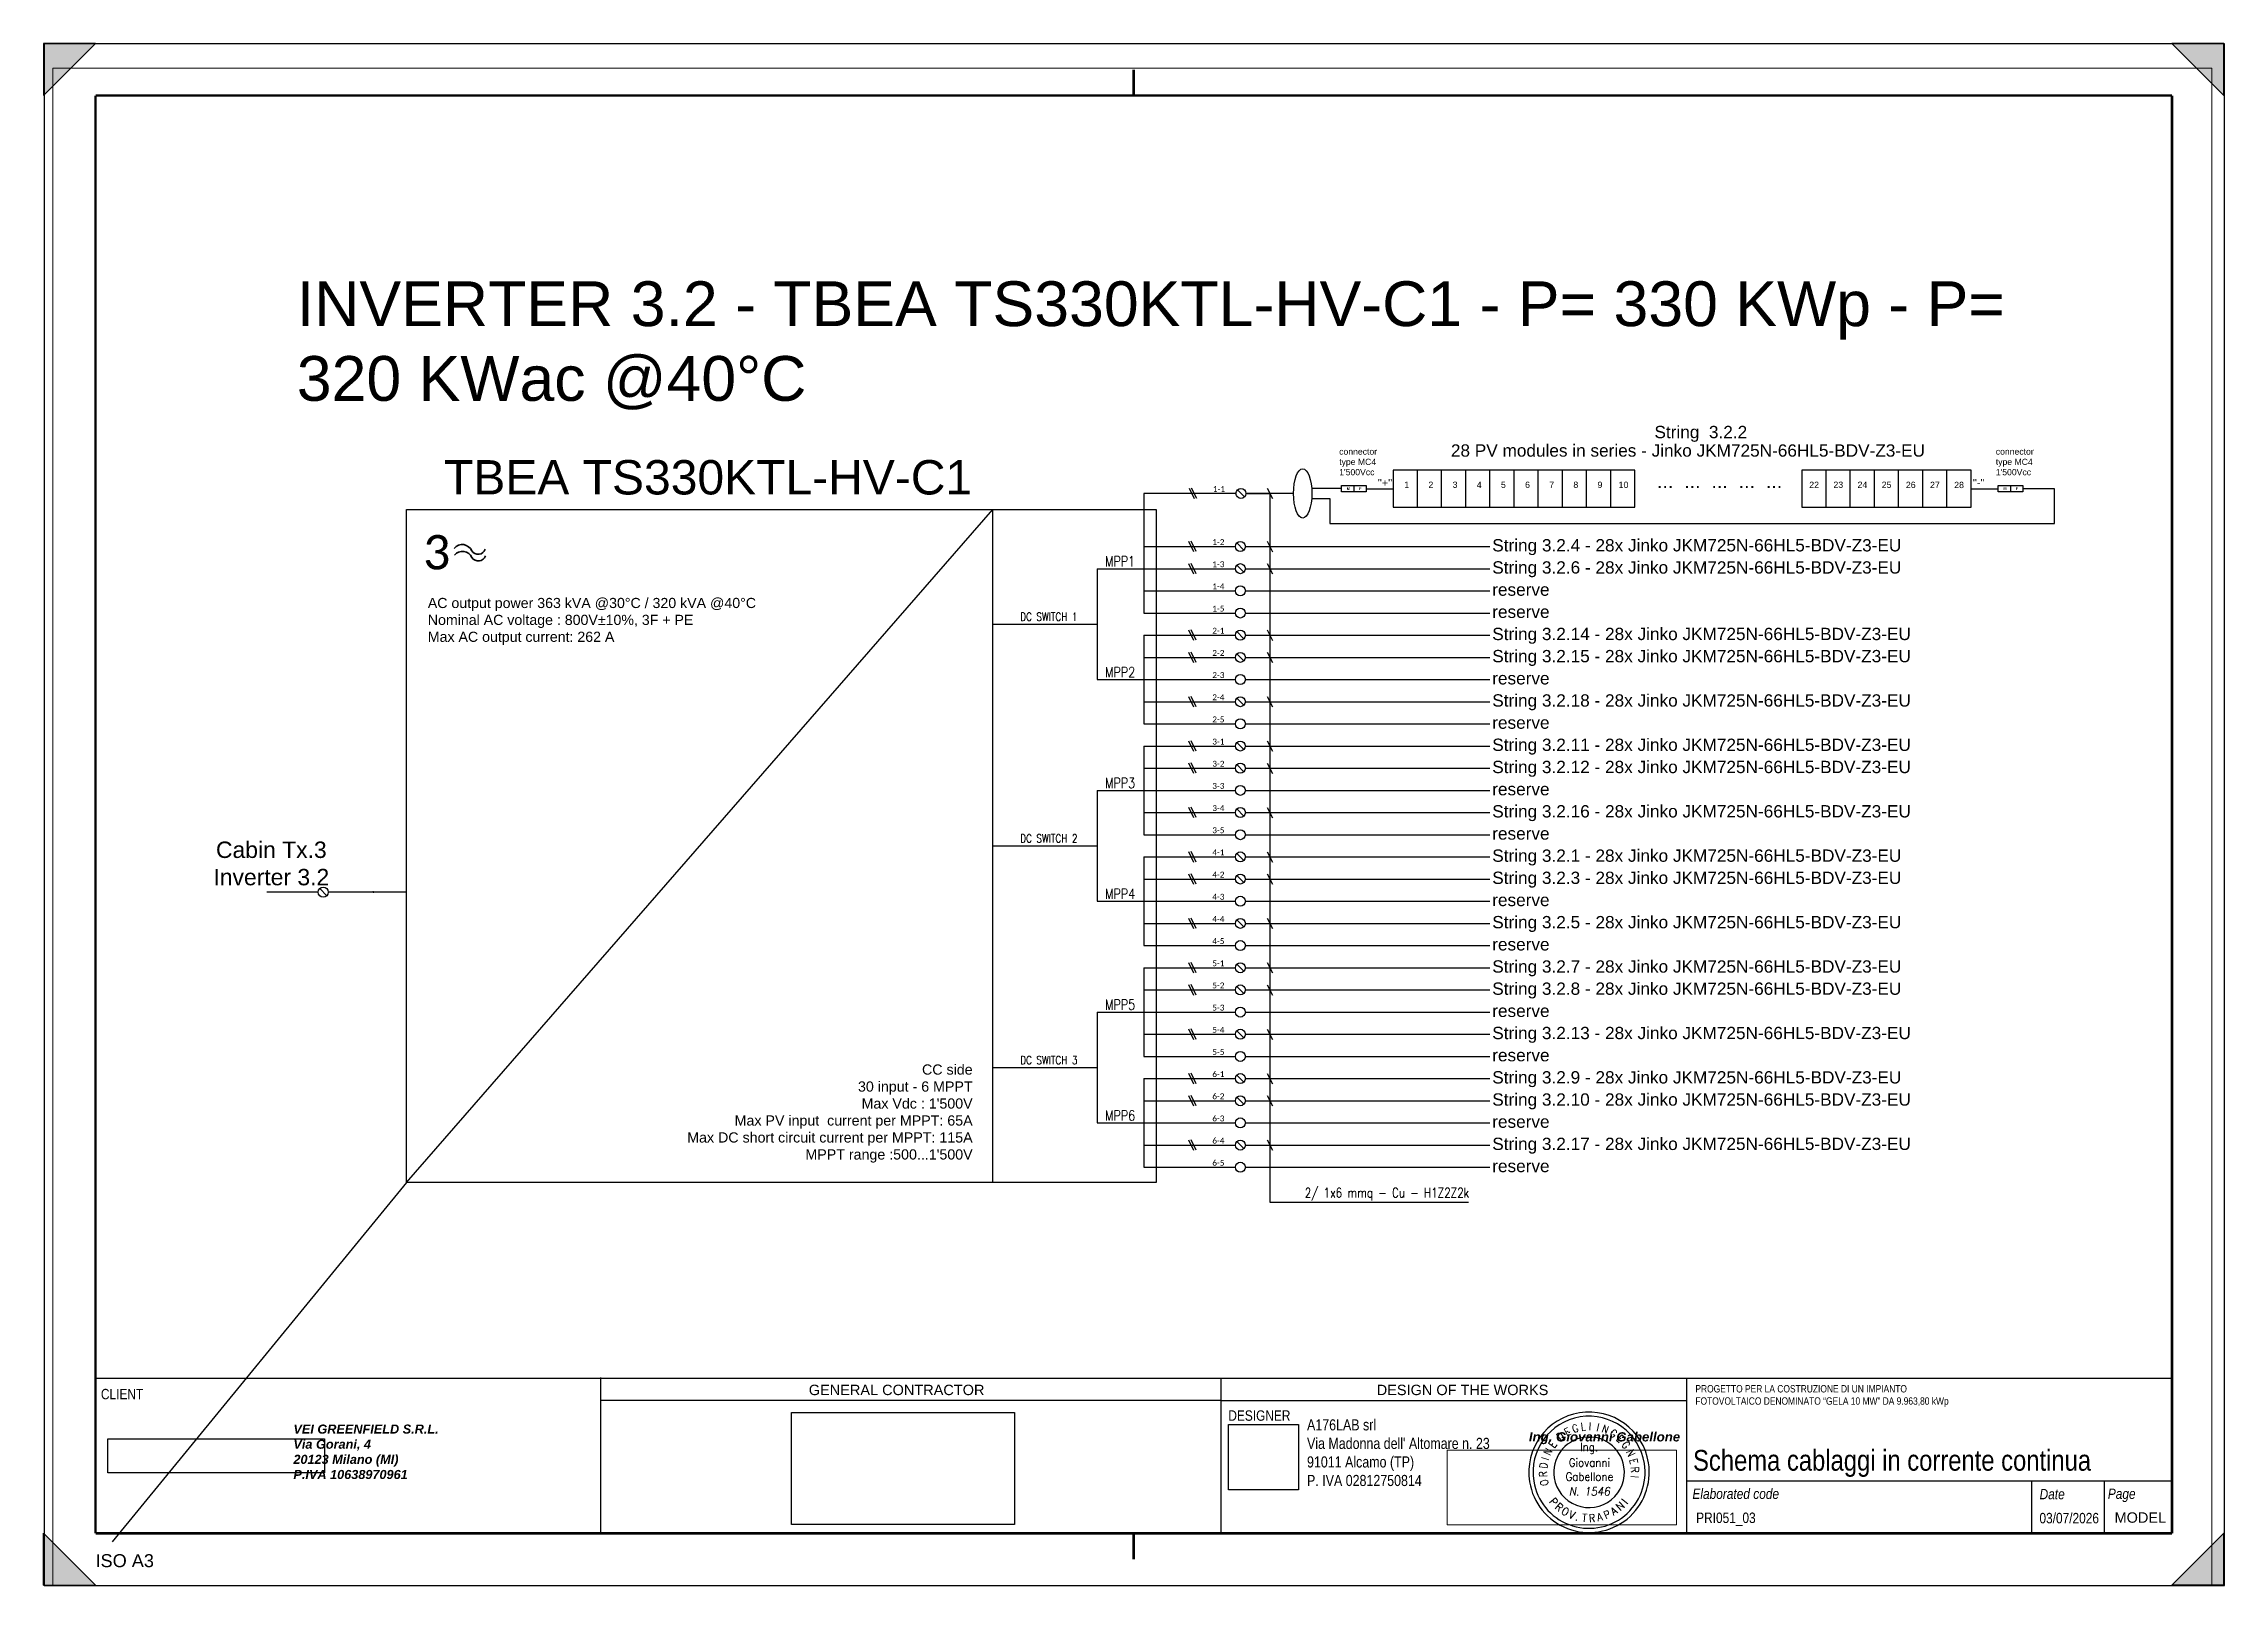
# Paper-space layout '3.2' of a CAD drawing. Header units: millimetres. Extents: x 0 to 420, y 2 to 299.
# The model-space entities are those that its viewports show. They can reach past a viewport. Long polylines and large blocks are cut down to what shows.
import ezdxf
from ezdxf.enums import TextEntityAlignment as Align

# ---------------------------------------------------------------- set-up
doc = ezdxf.new("R2010")
doc.units = ezdxf.units.MM
doc.header["$XCLIPFRAME"] = 2
doc.linetypes.add('CONTINUA', pattern=[0])
for name, color, linetype in [('-Testi', 1, 'Continuous'), ('firme', 7, 'Continuous'), ('ISO Formato', 7, 'Continuous'), ('ISO FORMATO A3 SENZA TESTATA', 7, 'Continuous'), ('ISO LINEA DI TAGLIO', 253, 'Continuous'), ('ISO Testo', 7, 'Continuous'), ('testata', 7, 'CONTINUA'), ('TIMBRO', 153, 'Continuous')]:
    doc.layers.add(name, color=color, linetype=linetype)
doc.layers.add('Livello 1', color=7, linetype='Continuous', lineweight=0)
doc.styles.add('ARIAL', font='arial.ttf')
doc.styles.add('Formato ISO', font='arial.ttf')
doc.styles.add('Legend', font='calibri.ttf')
doc.styles.add('ROMANS', font='romans.shx', dxfattribs={"width": 0.8, "height": 0.2})
doc.styles.add('ROMANT', font='romant.shx', dxfattribs={"height": 0.2})
doc.styles.add('SIMPLEX', font='SIMPLEX', dxfattribs={"width": 0.8})
doc.styles.get("Standard").update_dxf_attribs({"font": 'arial.ttf'})
doc.styles.add('VALE', font='swissc.ttf')
picture_1 = doc.add_image_def('image1.jpg', size_in_pixel=(539, 175))
picture_2 = doc.add_image_def('image2.png', size_in_pixel=(565, 89))
picture_3 = doc.add_image_def('image3.png', size_in_pixel=(500, 251))
picture_4 = doc.add_image_def('image4.jpg', size_in_pixel=(1111, 1036))

# ---------------------------------------------------------------- blocks, each defined once
blk = doc.blocks.new('A$C63187F01')
at = {"layer": 'TIMBRO'}
for radius, start, end in [(1.15999999999999, 9.105136027296592, 189.1051360272949), (1.07999999999999, 9.105136027296592, 189.1051360272949), (0.679999999999991, 9.105136027296592, 189.1051360272949), (1.15999999999999, 189.1051360272949, 9.105136027296592), (1.07999999999999, 189.1051360272949, 9.105136027296592), (0.679999999999991, 189.1051360272949, 9.105136027296592)]:
    blk.add_arc((0, 0), radius, start, end, dxfattribs=at)
at = {"layer": 'TIMBRO', "style": 'ROMANT', "width": 0.85}
for s, rotation, p in [('E', 28.17592029116496, (-0.3824660734296117, 0.7140165983191907)), ('G', 17.52598430968996, (-0.2439220152376436, 0.772400188038816)), ('L', 7.090058753132115, (-0.0999777312645449, 0.803806228671547)), ('I', 358.7961288682809, (0.0170180748996245, 0.8098212056538756)), ('I', 348.6434814339645, (0.1594998227646158, 0.7941409236011197)), ('N', 339.280516534409, (0.2865722665468979, 0.7576122596989592)), ('N', 63.48437489733794, (-0.7247982432181193, 0.361617901420729)), ('E', 52.40714180735711, (-0.6418162093914364, 0.4941375854581338)), ('D', 38.61204339177493, (-0.505475523407938, 0.632925347284683)), ('G', 327.7755559631449, (0.4319221628173297, 0.685232256440969)), ('E', 317.1256199816696, (0.5511185261302673, 0.5936062416754027)), ('G', 306.4756840001942, (0.6513284743503789, 0.4815300805769171)), ('N', 294.9707234289304, (0.7342841281877384, 0.341945637626182)), ('R', 92.43304528897123, (-0.8092697948665675, -0.0343860308355062)), ('D', 81.56919470707903, (-0.8012468547890723, 0.1187580636865988)), ('I', 72.84733979689435, (-0.7739731119752964, 0.238884118223126)), ('E', 283.8934903389495, (0.7863024527493963, 0.1944953798943487)), ('R', 273.2435543574741, (0.8087024140580465, 0.0458301810675153)), ('O', 103.0829812704469, (-0.7889750302312581, -0.1833532156019828)), ('I', 264.307886566424, (0.8060060775601128, -0.0803380540972825))]:
    blk.add_text(s, height=0.15, rotation=rotation, dxfattribs=at).set_placement(p, align=Align.CENTER)
at = {"layer": 'TIMBRO', "style": 'ROMANS', "width": 0.9}
for s, p in [('Ing.', (1.313009079e-07, 0.4085925105044482)), ('Giovanni', (0.0075545987859016, 0.1075051202444968)), ('Gabellone', (0.007554585066373, -0.1638305355915151))]:
    blk.add_text(s, height=0.16, dxfattribs=at).set_placement(p, align=Align.CENTER)
at = {"layer": 'TIMBRO', "style": 'ROMANS', "oblique": 10, "width": 0.9}
blk.add_text('N. 1546', height=0.16, dxfattribs=at).set_placement((0.007554585066373, -0.4484680293613508), align=Align.CENTER)
at = {"layer": 'TIMBRO', "style": 'ROMANT', "text_generation_flag": 6, "width": 0.9}
for s, rotation, p in [('P', 129.9701413897099, (-0.73572414304485, -0.6166927803541284)), ('R', 139.5111729515321, (-0.623327763049133, -0.7301112927575844)), ('O', 148.8609498648018, (-0.4964321285984569, -0.8216782470621808)), ('V', 158.2107267780695, (-0.3563462401526749, -0.8914131237137182)), ('T', 174.3802347924072, (-0.0940091668817331, -0.9553859306804637)), ('R', 183.7300117056766, (0.0624528102228794, -0.9579664119870015)), ('A', 193.4622252675087, (0.2234920665997322, -0.933622673335947)), ('P', 203.0032568293325, (0.3751521134961706, -0.8836633361973014)), ('A', 212.5442883911549, (0.5164333161652053, -0.8092568380647691)), ('N', 222.6586311643547, (0.6505237136199185, -0.705987888010924)), ('I', 230.858393287566, (0.7445646931580825, -0.605989618477409)), ('.', 165.069514478294, (-0.2473410615262708, -0.9275895640222842))]:
    blk.add_text(s, height=0.15, rotation=rotation, dxfattribs=at).set_placement(p, align=Align.CENTER)
blk = doc.blocks.new('TESTATA_ORIZ')
for points in [[(-0.0699676079475467, 29.90025059768198), (400.149622289405, 29.90025059768198)], [(97.1902921321962, 30.02336188326467), (97.1902921321962, -0.0177559400219707)], [(216.7129702017337, 29.90025059768198), (216.7129702017337, 0)], [(306.4132899808174, 29.95782913373592), (306.4132899808174, -0.0373489915230039)], [(216.7129702017337, 25.58466010262339), (97.1902921321962, 25.58466010262339)], [(216.7129702017337, 25.58466010262339), (306.4132899808174, 25.58466010262339)], [(306.4132899808174, 10.09393447839386), (399.9946335071397, 10.09393447839386)], [(372.8528758033935, 10.06120158330736), (372.8528758033935, -0.0017945035822322)], [(386.8552724335677, 10.09393447839386), (386.8552724335677, 0)]]:
    blk.add_lwpolyline(points)
blk.add_lwpolyline([(0, 29.90025059768198), (400, 29.90025059768198), (400, 0), (0, 0)], close=True)
at = {"layer": 'firme', "xscale": 10, "yscale": 10, "zscale": 10}
blk.add_blockref('A$C63187F01', (287.6416002064349, 11.75734535063213), dxfattribs=at)
at = {"char_height": 2, "attachment_point": 1, "style": 'VALE'}
for s, width, insert in [('\\pxql;CLIENT', 62.13257653758773, (0.9716305739987092, 27.82619541131167)), ('\\pxql;DESIGNER', 62.13257653758773, (218.152149374866, 23.68897433024338)), ('\\pxql;{\\fSwis721 Cn BT|b0|i1|c0|p34;Elaborated code}', 57.42921800797819, (307.5581105855974, 8.620199347302531)), ('\\pxql;{\\fSwis721 Cn BT|b0|i1|c0|p34;Date}', 57.42921800797819, (374.4343936400085, 8.559032495573973)), ('\\pxql;{\\fSwis721 Cn BT|b0|i1|c0|p34;Page}', 57.42921800797819, (387.5775412735152, 8.620199347302531))]:
    blk.add_mtext_dynamic_manual_height_columns(s, width=width, gutter_width=25, heights=[8.879778938413974], dxfattribs=dict(at, insert=insert))
at = {"attachment_point": 4, "style": 'VALE'}
for s, insert, char_height, width in [('{\\f@Arial Unicode MS|b0|i0|c0|p34;GENERAL CONTRACTOR}', (137.3333100181189, 27.61036141397017), 2, 62.13257653758773), ('{\\f@Arial Unicode MS|b0|i0|c0|p34;DESIGN OF THE WORKS}', (246.743246528662, 27.61036141397017), 2, 62.13257653758773), ('{\\H0.83333x;\\C250;\\c1710618;PROGETTO PER LA COSTRUZIONE DI UN IMPIANTO\\PFOTOVOLTAICO DENOMINATO “GELA 10 MW” DA 9.963,80 kWp}', (308.1288091407623, 26.45304518701414), 1.7, 96.45484136060873)]:
    blk.add_mtext(s, dxfattribs=dict(at, insert=insert, char_height=char_height, width=width))
at = {"insert": (388.8723227745414, 3.023095414783931), "char_height": 2, "attachment_point": 4}
blk.add_mtext('MODEL', dxfattribs=at)
at = {"style": 'VALE'}
for tag, height, p in [('TITOLO_ELABORATO', 4, (307.6799596854908, 14.06286495316817)), ('EL', 2, (308.2763400574549, 2.988306874538372)), ('DATA1', 2, (374.4038837955039, 2.927140022809808))]:
    blk.add_attdef(tag, text='', height=height, dxfattribs=at).set_placement(p, align=Align.MIDDLE_LEFT)
at = {"layer": 'Livello 1'}
for s, insert, char_height, attachment_point in [('\\pxql;{\\fArial|b1|i1|c0|p34;\\H0.58333x;\\C250;\\c1710618;VEI GREENFIELD S.R.L.\\PVia Gorani, 4\\P20123 Milano (MI)\\PP.IVA 10638970961}', (52.04005891364793, 20.95944437869185), 3, 2), ('{\\fArial|b1|i1|c0|p34;\\H11.83894x;\\W1.02632;Ing. Giovanni Gabellone}', (276.05221707422, 17.16431292448878), 0.15, 7)]:
    blk.add_mtext(s, dxfattribs=dict(at, insert=insert, char_height=char_height, attachment_point=attachment_point))
at = {"layer": 'testata', "linetype": 'CONTINUA', "lineweight": 25, "insert": (258.7298298923781, 15.52275412109771), "char_height": 3, "width": 50.83305338474382, "attachment_point": 5, "style": 'ARIAL'}
blk.add_mtext("\\pxql;{\\H0.71429x;\\W0.8;A176LAB srl\\PVia Madonna dell' Altomare n. 23\\P91011 Alcamo (TP)\\PP. IVA 02812750814}", dxfattribs=at)
image = blk.add_image(picture_3, insert=(134.0290691254413, 1.710914103838149), size_in_units=(42.92731988865225, 21.549514584103427))
image.dxf.flags = 7
image = blk.add_image(picture_2, insert=(2.286596279577508, 11.651344692531), size_in_units=(41.74781706432985, 6.5762048119032945))
image.set_boundary_path([(-0.5, -0.5), (564.5, 88.49999999999999)])
image.dxf.clipping = 0
image = blk.add_image(picture_4, insert=(218.2123042816674, 8.373210778518114), size_in_units=(13.48003219349629, 12.570039021118054))
image.dxf.flags = 7
at = {"color": 7, "lineweight": 0, "true_color": 0xffffff}
image = blk.add_image(picture_1, insert=(260.2868776868563, 1.650954984690542), size_in_units=(44.21120616239327, 14.354287715062734), dxfattribs=at)
image.set_boundary_path([(-0.5, -0.5), (538.4999999999999, 174.5)])
image.dxf.clipping = 0
blk = doc.blocks.new('*U100')
at = {"layer": 'ISO Testo'}
h = blk.add_hatch(color=256, dxfattribs=at)
h.paths.add_polyline_path([(420.0000090385009, 297.0325926260448), (410.000009038501, 297.0325926260448), (420.0000090385009, 287.0325926260448)])
h.paths.add_polyline_path([(420.0000090385009, 10.03259262604479), (410.000009038501, 0.0325926260447886), (420.0000090385009, 0.0325926260447886)])
h.paths.add_polyline_path([(9.0385010481e-06, 10.03259262604479), (9.0385010481e-06, 0.0325926260447886), (10.00000903850104, 0.0325926260447886)])
h.paths.add_polyline_path([(10.00000903850104, 297.0325926260448), (9.0385010481e-06, 297.0325926260448), (9.0385010481e-06, 287.0325926260448)])
at = {"layer": 'ISO Formato', "const_width": 0.5}
for points in [[(210.0000090385011, 287.0325926260448), (10.00000903850104, 287.0325926260448)], [(10.00000903850104, 287.0325926260448), (10.00000903850104, 10.03259262604479)], [(10.00000903850104, 10.03259262604479), (210.0000090385011, 10.03259262604479)]]:
    blk.add_lwpolyline(points, dxfattribs=at)
at = {"layer": 'ISO FORMATO A3 SENZA TESTATA', "const_width": 0.5}
for points in [[(210.0000090385011, 287.0325926260448), (410.000009038501, 287.0325926260448)], [(410.000009038501, 287.0325926260448), (410.000009038501, 10.03259262604479)], [(410.000009038501, 10.03259262604479), (210.0000090385011, 10.03259262604479)]]:
    blk.add_lwpolyline(points, dxfattribs=at)
at = {"layer": 'ISO LINEA DI TAGLIO'}
blk.add_lwpolyline([(0.0974469984366806, -1.8687860575e-06), (420.1012052352025, -1.8687860575e-06), (420.1012052352025, 297.0122579247036), (0.0974469984366806, 297.0122579247036)], close=True, dxfattribs=at)
at = {"layer": 'ISO Testo'}
for p, q in [((9.0385010481e-06, 297.0325926260448), (9.0385010481e-06, 287.0325926260448)), ((10.00000903850104, 297.0325926260448), (9.0385010481e-06, 297.0325926260448)), ((10.00000903850104, 297.0325926260448), (9.0385010481e-06, 287.0325926260448)), ((420.0000090385009, 297.0325926260448), (410.000009038501, 297.0325926260448)), ((420.0000090385009, 287.0325926260448), (410.000009038501, 297.0325926260448)), ((420.0000090385009, 287.0325926260448), (420.0000090385009, 297.0325926260448)), ((9.0385010481e-06, 0.0325926260447886), (9.0385010481e-06, 10.03259262604479)), ((9.0385010481e-06, 10.03259262604479), (10.00000903850104, 0.0325926260447886)), ((410.000009038501, 0.0325926260447886), (420.0000090385009, 10.03259262604479)), ((420.0000090385009, 0.0325926260447886), (420.0000090385009, 10.03259262604479)), ((9.0385010481e-06, 0.0325926260447886), (10.00000903850104, 0.0325926260447886)), ((420.0000090385009, 0.0325926260447886), (410.000009038501, 0.0325926260447886))]:
    blk.add_line(p, q, dxfattribs=at)
at = {"layer": 'ISO Testo', "const_width": 0.5}
for points in [[(210.0000090385011, 287.0325926260448), (210.0000090385011, 292.0325926260448)], [(210.0000090385011, 10.03259262604479), (210.0000090385011, 5.032592626044788)]]:
    blk.add_lwpolyline(points, dxfattribs=at)
at = {"layer": 'ISO Testo', "style": 'Formato ISO'}
blk.add_text('ISO A3', height=2.5, dxfattribs=at).set_placement((10.00000903850104, 3.512349110778814))
blk = doc.blocks.new('P00102')
at = {"color": 1, "linetype": 'ByBlock', "lineweight": 25}
for p, q in [((0.0185414473933605, 3.62500173526314), (-3.581458552606548, -3.574998264736676)), ((1.818541447393428, 3.62500173526314), (-1.78145855260648, -3.574998264736676)), ((3.618541447393609, 3.62500173526314), (0.0185414473934742, -3.574998264736676))]:
    blk.add_line(p, q, dxfattribs=at)
blk = doc.blocks.new('P00')
at = {"color": 1}
for points in [[(-18.69457844420282, 25.69178981461047), (6.820592160970078, -25.33855139573532)], [(19.57817746355653, -25.33855139573532), (-5.93699314161455, 25.69178981461047)]]:
    blk.add_lwpolyline(points, dxfattribs=at)

msp = doc.modelspace()

# ---------------------------------------------------------------- linework, layer by layer
for points in [[(35763.930610017, 139496.449076063), (35885.20168132278, 139496.449076063), (35885.20168132278, 139465.7554456382), (35763.930610017, 139465.7554456382)], [(38987.25326796039, 139496.449076063), (39108.52433926618, 139496.449076063), (39108.52433926618, 139465.7554456382), (38987.25326796039, 139465.7554456382)], [(31174.31285879034, 139379.218536011), (34854.36127245453, 139379.218536011), (34854.36127245453, 136074.845540222), (31174.31285879034, 136074.845540222)]]:
    msp.add_lwpolyline(points, close=True)
for points in [[(35824.56614566989, 139496.449076063), (35824.56614566989, 139465.7554456382)], [(36018.07795327831, 139572.287454484), (36018.07795327831, 139389.9170672172), (37203.84931087433, 139389.9170672172), (37203.84931087433, 139571.7611349596), (36018.07795327831, 139571.7611349596)], [(36136.6550890379, 139389.9170672172), (36136.6550890379, 139571.7611349596)], [(36255.2322247975, 139389.653907455), (36255.2322247975, 139571.4979751974)], [(36373.80936055711, 139389.3907476927), (36373.80936055711, 139571.2348154352)], [(36492.38649631671, 139389.9170672172), (36492.38649631671, 139571.7611349596)], [(36610.96363207631, 139389.653907455), (36610.96363207631, 139571.4979751974)], [(36729.54076783592, 139389.3907476927), (36729.54076783592, 139571.2348154352)], [(36848.11790359551, 139389.9170672172), (36848.11790359551, 139571.7611349596)], [(36966.69503935512, 139389.653907455), (36966.69503935512, 139571.4979751974)], [(37085.27217511472, 139389.3907476927), (37085.27217511472, 139571.2348154352)], [(38023.84931087433, 139572.287454484), (38023.84931087433, 139389.9170672172), (38853.88926119155, 139389.9170672172), (38853.88926119155, 139571.7611349596), (38023.84931087433, 139571.7611349596)], [(38142.42644663393, 139389.9170672172), (38142.42644663393, 139571.7611349596)], [(38261.00358239354, 139389.653907455), (38261.00358239354, 139571.4979751974)], [(38379.58071815313, 139389.3907476927), (38379.58071815313, 139571.2348154352)], [(38498.15785391273, 139389.9170672172), (38498.15785391273, 139571.7611349596)], [(38616.73498967233, 139389.653907455), (38616.73498967233, 139571.4979751974)], [(38616.73498967233, 139389.653907455), (38616.73498967233, 139571.4979751974)], [(38735.31212543194, 139389.3907476927), (38735.31212543194, 139571.2348154352)], [(38735.31212543194, 139389.3907476927), (38735.31212543194, 139571.2348154352)], [(38853.88926119155, 139389.9170672172), (38853.88926119155, 139571.7611349596)], [(39047.8888036133, 139496.449076063), (39047.8888036133, 139465.7554456382)], [(34793.2, 139457.8734797899), (34793.2, 138870.7452359463)], [(35287.52809284358, 139440.4876597593), (35252.75645278231, 139475.2592998206)], [(35291.82677697382, 139457.8734797899), (35411.82677697382, 139457.8734797899), (35411.82677697382, 135978.427001942)], [(35399.06919167123, 139483.3886503951), (35424.5843622764, 139432.3583091847)], [(35885.20168132278, 139481.1022608506), (36018.07795327831, 139481.1022608506)], [(38854.37699600487, 139481.1022608506), (38987.25326796039, 139481.1022608506)], [(31174.31285879034, 136074.845540222), (34052.58218751869, 139379.218536011)], [(34052.58218751869, 136074.845540222), (34052.58218751869, 139379.218536011)], [(35284.62533452414, 139179.8771845939), (35249.85369446286, 139214.6488246551)], [(35399.06919167123, 139222.7781752297), (35424.5843622764, 139171.7478340193)], [(34565, 139088.4237483984), (34793.2, 139088.4237483984)], [(34565, 139088.4237483984), (34565, 138544.227467268)], [(35284.62533452414, 139071.0379283678), (35249.85369446286, 139105.809568429)], [(35399.06919167123, 139113.9389190036), (35424.5843622764, 139062.9085777932)], [(34052.58218751869, 138816.3256078332), (34565, 138816.3256078332)], [(34793.2, 138761.9059797202), (34793.2, 138326.5489548159)], [(35284.62533452414, 138744.5201596896), (35249.85369446286, 138779.2917997508)], [(35399.06919167123, 138787.4211503254), (35424.5843622764, 138736.390809115)], [(35284.62533452414, 138635.6809034635), (35249.85369446286, 138670.4525435247)], [(35399.06919167123, 138678.5818940993), (35424.5843622764, 138627.5515528889)], [(34565, 138544.227467268), (34793.2, 138544.227467268)], [(35284.62533452414, 138418.0023910113), (35249.85369446286, 138452.7740310725)], [(35399.06919167123, 138460.9033816471), (35424.5843622764, 138409.8730404368)], [(34793.2, 138217.7096985897), (34793.2, 137782.3526736854)], [(35284.62533452414, 138200.3238785591), (35249.85369446286, 138235.0955186203)], [(35399.06919167123, 138243.2248691949), (35424.5843622764, 138192.1945279845)], [(35284.62533452414, 138091.484622333), (35249.85369446286, 138126.2562623943)], [(35399.06919167123, 138134.3856129689), (35424.5843622764, 138083.3552717585)], [(34565, 138000.0311861376), (34793.2, 138000.0311861376)], [(34565, 138000.0311861376), (34565, 137455.8349050071)], [(35284.62533452414, 137873.8061098809), (35249.85369446286, 137908.5777499421)], [(35399.06919167123, 137916.7071005167), (35424.5843622764, 137865.6767593063)], [(34052.58218751869, 137727.9330455724), (34565, 137727.9330455724)], [(34793.2, 137673.5134174593), (34793.2, 137238.156392555)], [(35284.62533452414, 137656.1275974287), (35249.85369446286, 137690.8992374899)], [(35399.06919167123, 137699.0285880645), (35424.5843622764, 137647.9982468541)], [(35284.62533452414, 137547.2883412026), (35249.85369446286, 137582.0599812638)], [(35399.06919167123, 137590.1893318384), (35424.5843622764, 137539.158990628)], [(30782.44726401698, 137482.677066225), (30747.67562395569, 137517.4487062863)], [(31174.31285879034, 137500.0628862556), (30789.64870646665, 137500.0628862556)], [(34565, 137455.8349050071), (34793.2, 137455.8349050071)], [(35284.62533452414, 137329.6098287505), (35249.85369446286, 137364.3814688117)], [(35399.06919167123, 137372.5108193863), (35424.5843622764, 137321.4804781759)], [(35284.62533452414, 137111.9313162983), (35249.85369446286, 137146.7029563595)], [(35399.06919167123, 137154.8323069341), (35424.5843622764, 137103.8019657237)], [(34793.2, 137129.3171363289), (34793.2, 136693.9601114246)], [(35284.62533452414, 137003.0920600722), (35249.85369446286, 137037.8637001335)], [(35399.06919167123, 137045.993050708), (35424.5843622764, 136994.9627094977)], [(34565, 136911.6386238767), (34793.2, 136911.6386238767)], [(34565, 136911.6386238767), (34565, 136367.4423427463)], [(35284.62533452414, 136785.4135476201), (35249.85369446286, 136820.1851876812)], [(35399.06919167123, 136828.3145382559), (35424.5843622764, 136777.2841970454)], [(34052.58218751869, 136639.5404833115), (34565, 136639.5404833115)], [(35284.62533452414, 136567.7350351679), (35249.85369446286, 136602.5066752291)], [(35399.06919167123, 136610.6360258037), (35424.5843622764, 136559.6056845933)], [(34793.2, 136585.1208551985), (34793.2, 136149.7638302941)], [(35399.06919167123, 136501.7967695776), (35424.5843622764, 136450.7664283672)], [(35284.62533452414, 136458.8957789418), (35249.85369446286, 136493.667419003)], [(34565, 136367.4423427463), (34793.2, 136367.4423427463)], [(35399.06919167123, 136284.1182571254), (35424.5843622764, 136233.0879159151)], [(35284.62533452414, 136241.2172664896), (35249.85369446286, 136275.9889065509)], [(35411.82677697382, 135978.427001942), (36386.82677697382, 135978.427001942)]]:
    msp.add_lwpolyline(points)
at = {"color": 40}
for points in [[(35245.55227281295, 139457.8734797899), (34793.2, 139457.8734797899)], [(35528.46758333335, 139457.8734797899), (35294.73227281294, 139457.8734797899)], [(35618.24790516484, 139482.8734797899), (35763.15267145494, 139482.8734797899)], [(35618.24790516484, 139432.8734797899), (35706.67750244538, 139432.8734797899), (35706.67750244538, 139310.7936415459), (39263.64880285241, 139310.7936415459), (39263.48743662462, 139481.1022608506), (39108.52433926618, 139481.1022608506)]]:
    msp.add_lwpolyline(points, dxfattribs=at)
at = {"color": 40, "linetype": 'Continuous'}
for points in [[(34793.2, 139197.2630046245), (35242.6495144935, 139197.2630046245)], [(35291.8295144935, 139197.2630046245), (36492.31201643589, 139197.2630046245)], [(34793.2, 139088.4237483984), (35242.6495144935, 139088.4237483984)], [(35291.8295144935, 139088.4237483984), (36492.31201643589, 139088.4237483984)], [(34793.2, 138761.9059797202), (35242.6495144935, 138761.9059797202)], [(35291.8295144935, 138761.9059797202), (36492.31201643589, 138761.9059797202)], [(34793.2, 138653.0667234941), (35242.6495144935, 138653.0667234941)], [(35291.8295144935, 138653.0667234941), (36492.31201643589, 138653.0667234941)], [(34793.2, 138435.3882110419), (35242.6495144935, 138435.3882110419)], [(35291.8295144935, 138435.3882110419), (36492.31201643589, 138435.3882110419)], [(34793.2, 138217.7096985897), (35242.6495144935, 138217.7096985897)], [(35291.8295144935, 138217.7096985897), (36492.31201643589, 138217.7096985897)], [(34793.2, 138108.8704423637), (35242.6495144935, 138108.8704423637)], [(35291.8295144935, 138108.8704423637), (36492.31201643589, 138108.8704423637)], [(34793.2, 137891.1919299115), (35242.6495144935, 137891.1919299115)], [(35291.8295144935, 137891.1919299115), (36492.31201643589, 137891.1919299115)], [(34793.2, 137673.5134174593), (35242.6495144935, 137673.5134174593)], [(35291.8295144935, 137673.5134174593), (36492.31201643589, 137673.5134174593)], [(34793.2, 137564.6741612332), (35242.6495144935, 137564.6741612332)], [(35291.8295144935, 137564.6741612332), (36492.31201643589, 137564.6741612332)], [(34793.2, 137346.9956487811), (35242.6495144935, 137346.9956487811)], [(35291.8295144935, 137346.9956487811), (36492.31201643589, 137346.9956487811)], [(34793.2, 137129.3171363289), (35242.6495144935, 137129.3171363289)], [(35291.8295144935, 137129.3171363289), (36492.31201643589, 137129.3171363289)], [(34793.2, 137020.4778801028), (35242.6495144935, 137020.4778801028)], [(35291.8295144935, 137020.4778801028), (36492.31201643589, 137020.4778801028)], [(34793.2, 136802.7993676506), (35242.6495144935, 136802.7993676506)], [(35291.8295144935, 136802.7993676506), (36492.31201643589, 136802.7993676506)], [(34793.2, 136585.1208551985), (35242.6495144935, 136585.1208551985)], [(35291.8295144935, 136585.1208551985), (36492.31201643589, 136585.1208551985)], [(34793.2, 136476.2815989724), (35242.6495144935, 136476.2815989724)], [(35291.8295144935, 136476.2815989724), (36492.31201643589, 136476.2815989724)], [(34793.2, 136258.6030865202), (35242.6495144935, 136258.6030865202)], [(35291.8295144935, 136258.6030865202), (36492.31201643589, 136258.6030865202)]]:
    msp.add_lwpolyline(points, dxfattribs=at)
at = {"color": 8, "linetype": 'Continuous'}
for points in [[(34793.2, 138979.5844921723), (35242.6495144935, 138979.5844921723)], [(35291.8295144935, 138979.5844921723), (36492.31201643589, 138979.5844921723)], [(34793.2, 138870.7452359463), (35242.6495144935, 138870.7452359463)], [(35291.8295144935, 138870.7452359463), (36492.31201643589, 138870.7452359463)], [(34793.2, 138544.227467268), (35242.6495144935, 138544.227467268)], [(35291.8295144935, 138544.227467268), (36492.31201643589, 138544.227467268)], [(34793.2, 138326.5489548159), (35242.6495144935, 138326.5489548159)], [(35291.8295144935, 138326.5489548159), (36492.31201643589, 138326.5489548159)], [(34793.2, 138000.0311861376), (35242.6495144935, 138000.0311861376)], [(35291.8295144935, 138000.0311861376), (36492.31201643589, 138000.0311861376)], [(34793.2, 137782.3526736854), (35242.6495144935, 137782.3526736854)], [(35291.8295144935, 137782.3526736854), (36492.31201643589, 137782.3526736854)], [(34793.2, 137455.8349050071), (35242.6495144935, 137455.8349050071)], [(35291.8295144935, 137455.8349050071), (36492.31201643589, 137455.8349050071)], [(34793.2, 137238.156392555), (35242.6495144935, 137238.156392555)], [(35291.8295144935, 137238.156392555), (36492.31201643589, 137238.156392555)], [(34793.2, 136911.6386238767), (35242.6495144935, 136911.6386238767)], [(35291.8295144935, 136911.6386238767), (36492.31201643589, 136911.6386238767)], [(34793.2, 136693.9601114246), (35242.6495144935, 136693.9601114246)], [(35291.8295144935, 136693.9601114246), (36492.31201643589, 136693.9601114246)], [(34793.2, 136367.4423427463), (35242.6495144935, 136367.4423427463)], [(35291.8295144935, 136367.4423427463), (36492.31201643589, 136367.4423427463)], [(34793.2, 136149.7638302941), (35242.6495144935, 136149.7638302941)], [(35291.8295144935, 136149.7638302941), (36492.31201643589, 136149.7638302941)]]:
    msp.add_lwpolyline(points, dxfattribs=at)
at = {"color": 4}
msp.add_lwpolyline([(30740.47418150603, 137500.0628862556), (30488.32062109007, 137500.0628862556)], dxfattribs=at)
at = {"color": 7}
for centre in [(35270.14227281294, 139457.8734797899), (35267.2395144935, 139197.2630046245), (35267.2395144935, 139088.4237483984), (35267.2395144935, 138761.9059797202), (35267.2395144935, 138653.0667234941), (35267.2395144935, 138435.3882110419), (35267.2395144935, 138217.7096985897), (35267.2395144935, 138108.8704423637), (35267.2395144935, 137891.1919299115), (35267.2395144935, 137673.5134174593), (35267.2395144935, 137564.6741612332), (35267.2395144935, 137346.9956487811), (35267.2395144935, 137129.3171363289), (35267.2395144935, 137020.4778801028), (35267.2395144935, 136802.7993676506), (35267.2395144935, 136585.1208551985), (35267.2395144935, 136476.2815989724), (35267.2395144935, 136258.6030865202)]:
    msp.add_circle(centre, 24.59, dxfattribs=at)
at = {"color": 8}
for centre in [(35267.2395144935, 138979.5844921723), (35267.2395144935, 138870.7452359463), (35267.2395144935, 138544.227467268), (35267.2395144935, 138326.5489548159), (35267.2395144935, 138000.0311861376), (35267.2395144935, 137782.3526736854), (35267.2395144935, 137455.8349050071), (35267.2395144935, 137238.156392555), (35267.2395144935, 136911.6386238767), (35267.2395144935, 136693.9601114246), (35267.2395144935, 136367.4423427463), (35267.2395144935, 136149.7638302941)]:
    msp.add_circle(centre, 24.59, dxfattribs=at)
msp.add_circle((30765.06144398634, 137500.0628862556), 24.58726248030871)
at = {"lineweight": 35}
for centre, radius, start, end in [((31447.89632148021, 139156.7123058284), 50.10158679896896, 22.57714482321823, 141.9873610374973), ((31448.68250298692, 139123.8204133665), 50.10158679897022, 22.57714482321823, 141.9873610374973), ((31525.10980907317, 139195.2854924432), 36.4958631825816, 211.9962466631755, 342.6174202888712), ((31525.89599057986, 139162.3935999812), 36.49586318257663, 211.9962466631755, 342.6174202888712)]:
    msp.add_arc(centre, radius, start, end, dxfattribs=at)
msp.add_ellipse((35573.35774424908, 139457.8734797899), major_axis=(0, -121.0803726117519), ratio=0.370746801875944)
at = {"layer": 'Defpoints', "color": 1}
msp.add_line((31174.31285879034, 136074.845540222), (29728.84794279356, 134310.9891258013), dxfattribs=at)

# ---------------------------------------------------------------- block references
for name, p in [('P00', (35033.82184103979, 139458.0506807735)), ('P00', (35030.91908272035, 139197.440205608)), ('P00', (35030.91908272035, 139088.6009493819)), ('P00', (35030.91908272035, 138762.0831807037)), ('P00', (35030.91908272035, 138653.2439244776)), ('P00', (35030.91908272035, 138435.5654120255)), ('P00', (35030.91908272035, 138217.8868995732)), ('P00', (35030.91908272035, 138109.0476433472)), ('P00', (35030.91908272035, 137891.369130895)), ('P00', (35030.91908272035, 137673.6906184428)), ('P00', (35030.91908272035, 137564.8513622167)), ('P00102', (31009.85333343955, 137499.8856852721)), ('P00', (35030.91908272035, 137347.1728497646)), ('P00', (35030.91908272035, 137129.4943373124)), ('P00', (35030.91908272035, 137020.6550810863)), ('P00', (35030.91908272035, 136802.9765686341)), ('P00', (35030.91908272035, 136585.298056182)), ('P00', (35030.91908272035, 136476.4587999559)), ('P00', (35030.91908272035, 136258.7802875037))]:
    msp.add_blockref(name, p)

# ---------------------------------------------------------------- texts
at = {"layer": '-Testi', "color": 7, "attachment_point": 5, "style": 'SIMPLEX'}
for s, insert, char_height, width in [('MPP1', (34676.89967799139, 139124.7136184267), 50, 54.43236395770274), ('DC SWITCH 1', (34327.07029740421, 138852.6154778615), 40, 391.7310769769952), ('MPP2', (34676.89967799139, 138580.5173372963), 50, 54.43236395770274), ('MPP3', (34676.89967799139, 138036.3210561658), 50, 54.43236395770274), ('DC SWITCH 2', (34327.07029740421, 137764.2229156007), 40, 391.7310769769952), ('MPP4', (34676.89967799139, 137492.1247750354), 50, 54.43236395770274), ('MPP5', (34676.89967799139, 136947.928493905), 50, 54.43236395770274), ('DC SWITCH 3', (34327.07029740421, 136675.8303533398), 40, 391.7310769769952), ('MPP6', (34676.89967799139, 136403.7322127746), 50, 54.43236395770274), ('2/ 1x6 mmq - Cu - H1Z2Z2k', (35986.95899619821, 136017.0471959505), 46.62125793982331, 1811.153034310845)]:
    msp.add_mtext(s, dxfattribs=dict(at, insert=insert, char_height=char_height, width=width))
for s, insert, char_height, width, attachment_point in [('INVERTER 3.2 - TBEA TS330KTL-HV-C1 - P= 330 KWp - P= 320 KWac @40°C', (30635.13151387792, 140499.1530570566), 220, 8459.92081239587, 1), ('TBEA TS330KTL-HV-C1', (31357.64532830427, 139621.4297163469), 168.7039978620646, 3487.591366341201, 1), ("connector type MC4\\P1'500Vcc", (35752.2881078137, 139678.6229730185), 30.34407766993254, 266.3468481861055, 1), ('28 PV modules in series - Jinko JKM725N-66HL5-BDV-Z3-EU', (36300.64598477223, 139698.7813637452), 60.44320266841616, 2681.977403692902, 1), ("connector type MC4\\P1'500Vcc", (38975.6107657571, 139678.6229730185), 30.34407766993254, 266.3468481861055, 1), ("''+''", (35941.3926225792, 139529.0509238846), 38.08496559255708, 72.40086885169148, 1), ('1 ', (36071.93086492773, 139515.864103422), 30.84489911294951, 30.84489911294951, 1), ('2 ', (36190.50800068732, 139515.864103422), 30.84489911294951, 30.84489911294951, 1), ('3 ', (36309.08513644692, 139515.864103422), 30.84489911294951, 30.84489911294951, 1), ('4 ', (36427.66227220652, 139515.3377838975), 30.84489911294951, 30.84489911294951, 1), ('5 ', (36546.23940796613, 139515.864103422), 30.84489911294951, 30.84489911294951, 1), ('6 ', (36664.81654372574, 139515.864103422), 30.84489911294951, 30.84489911294951, 1), ('7 ', (36783.39367948534, 139515.3377838975), 30.84489911294951, 30.84489911294951, 1), ('8 ', (36901.97081524493, 139515.864103422), 30.84489911294951, 30.84489911294951, 1), ('9 ', (37020.54795100453, 139515.6009436597), 30.84489911294951, 30.84489911294951, 1), ('10 ', (37123.94489373632, 139515.3377838975), 30.84489911294951, 30.84489911294951, 1), ('...  ...  ...  ...  ... ', (37312.23029371597, 139552.9027629267), 68.89403447450137, 747.0275359160767, 1), ('22 ', (38059.89688650487, 139515.6009436597), 30.84489911294951, 30.84489911294951, 1), ('23 ', (38178.47402226446, 139515.864103422), 30.84489911294951, 30.84489911294951, 1), ('24 ', (38297.05115802406, 139515.864103422), 30.84489911294951, 30.84489911294951, 1), ('25 ', (38415.62829378367, 139515.6009436597), 30.84489911294951, 30.84489911294951, 1), ('26 ', (38534.20542954328, 139515.3377838975), 30.84489911294951, 30.84489911294951, 1), ('27', (38652.78256530287, 139515.0746241353), 30.84489911294951, 30.84489911294951, 1), ('28 ', (38771.35970106248, 139514.811464373), 30.84489911294951, 30.84489911294951, 1), ("''-''", (38862.685647004, 139529.0509238846), 38.08496559255708, 72.40086885169148, 1), ('\\pxql;{\\fArial|b1|i0|c0|p34;M}', (35789.38887291609, 139488.0951623431), 13.78454144922869, 16.70258049221593, 1), ('\\pxql;{\\fArial|b1|i0|c0|p34;F}', (35850.02440856899, 139488.0951623431), 13.78454144922869, 16.70258049221593, 1), ('\\pxql;{\\fArial|b1|i0|c0|p34;M}', (39012.7115308595, 139488.0951623431), 13.78454144922869, 16.70258049221593, 1), ('\\pxql;{\\fArial|b1|i0|c0|p34;F}', (39073.34706651239, 139488.0951623431), 13.78454144922869, 16.70258049221593, 1), ('AC output power 363 kVA @30°C / 320 kVA @40°C\\PNominal AC voltage : 800V±10%, 3F + PE \\PMax AC output current: 262 A', (31278.38252153707, 138944.9008978308), 49.77164695424683, 2205.221836437966, 1), ('\\pxqc;Cabin Tx.3\\PInverter 3.2', (30054.8038422391, 137748.6398248461), 80.47639183567892, 910.8416278132873, 1), ("CC side\\P30 input - 6 MPPT \\PMax Vdc : 1'500V\\PMax PV input  current per MPPT: 65A\\PMax DC short circuit current per MPPT: 115A \\PMPPT range :500...1'500V ", (33952.86116608687, 136654.4498051026), 50, 1795.435926720968, 3)]:
    msp.add_mtext(s, dxfattribs=dict(insert=insert, char_height=char_height, width=width, attachment_point=attachment_point))
at = {"color": 7, "char_height": 60.44, "width": 4500, "attachment_point": 1}
for s, insert in [('String  3.2.2', (37299.99622715501, 139789.5528657095)), ('String 3.2.4 - 28x Jinko JKM725N-66HL5-BDV-Z3-EU', (36503.59338740144, 139233.5528746528)), ('String 3.2.6 - 28x Jinko JKM725N-66HL5-BDV-Z3-EU', (36503.59338740144, 139124.7136184267)), ('String 3.2.14 - 28x Jinko JKM725N-66HL5-BDV-Z3-EU', (36503.59338740144, 138798.1958497485)), ('String 3.2.15 - 28x Jinko JKM725N-66HL5-BDV-Z3-EU', (36503.59338740144, 138689.3565935224)), ('String 3.2.18 - 28x Jinko JKM725N-66HL5-BDV-Z3-EU', (36503.59338740144, 138471.6780810702)), ('String 3.2.11 - 28x Jinko JKM725N-66HL5-BDV-Z3-EU', (36503.59338740144, 138253.999568618)), ('String 3.2.12 - 28x Jinko JKM725N-66HL5-BDV-Z3-EU', (36503.59338740144, 138145.160312392)), ('String 3.2.16 - 28x Jinko JKM725N-66HL5-BDV-Z3-EU', (36503.59338740144, 137927.4817999398)), ('String 3.2.1 - 28x Jinko JKM725N-66HL5-BDV-Z3-EU', (36503.59338740144, 137709.8032874876)), ('String 3.2.3 - 28x Jinko JKM725N-66HL5-BDV-Z3-EU', (36503.59338740144, 137600.9640312615)), ('String 3.2.5 - 28x Jinko JKM725N-66HL5-BDV-Z3-EU', (36503.59338740144, 137383.2855188094)), ('String 3.2.7 - 28x Jinko JKM725N-66HL5-BDV-Z3-EU', (36503.59338740144, 137165.6070063572)), ('String 3.2.8 - 28x Jinko JKM725N-66HL5-BDV-Z3-EU', (36503.59338740144, 137056.7677501311)), ('String 3.2.13 - 28x Jinko JKM725N-66HL5-BDV-Z3-EU', (36503.59338740144, 136839.0892376789)), ('String 3.2.9 - 28x Jinko JKM725N-66HL5-BDV-Z3-EU', (36503.59338740144, 136621.4107252267)), ('String 3.2.10 - 28x Jinko JKM725N-66HL5-BDV-Z3-EU', (36503.59338740144, 136512.5714690007)), ('String 3.2.17 - 28x Jinko JKM725N-66HL5-BDV-Z3-EU', (36503.59338740144, 136294.8929565485))]:
    msp.add_mtext(s, dxfattribs=dict(at, insert=insert))
at = {"color": 7, "char_height": 28.90783764322853, "width": 87.83675759439129, "attachment_point": 1, "style": 'Legend'}
for s, insert in [('1-1', (35132.41651247337, 139494.1633498182)), ('1-2', (35129.51375415393, 139233.5528746528)), ('1-3', (35129.51375415393, 139124.7136184267)), ('2-1', (35129.51375415393, 138798.1958497485)), ('2-2', (35129.51375415393, 138689.3565935224)), ('2-4', (35129.51375415393, 138471.6780810702)), ('3-1', (35129.51375415393, 138253.999568618)), ('3-2', (35129.51375415393, 138145.160312392)), ('3-4', (35129.51375415393, 137927.4817999398)), ('4-1', (35129.51375415393, 137709.8032874876)), ('4-2', (35129.51375415393, 137600.9640312615)), ('4-4', (35129.51375415393, 137383.2855188094)), ('5-1', (35129.51375415393, 137165.6070063572)), ('5-2', (35129.51375415393, 137056.7677501311)), ('5-4', (35129.51375415393, 136839.0892376789)), ('6-1', (35129.51375415393, 136621.4107252267)), ('6-2', (35129.51375415393, 136512.5714690007)), ('6-4', (35129.51375415393, 136294.8929565485))]:
    msp.add_mtext(s, dxfattribs=dict(at, insert=insert))
at = {"insert": (31255.64546475392, 139253.5710127197), "char_height": 168.7039978620646, "width": 2757.720579083849, "attachment_point": 1, "style": 'Legend'}
msp.add_mtext('3', dxfattribs=at)
at = {"color": 8, "char_height": 28.90783764322853, "width": 87.83675759439129, "attachment_point": 1, "style": 'Legend'}
for s, insert in [('1-4', (35129.51375415393, 139015.8743622006)), ('1-5', (35129.51375415393, 138907.0351059745)), ('2-3', (35129.51375415393, 138580.5173372963)), ('2-5', (35129.51375415393, 138362.8388248441)), ('3-3', (35129.51375415393, 138036.3210561658)), ('3-5', (35129.51375415393, 137818.6425437137)), ('4-3', (35129.51375415393, 137492.1247750354)), ('4-5', (35129.51375415393, 137274.4462625833)), ('5-3', (35129.51375415393, 136947.928493905)), ('5-5', (35129.51375415393, 136730.2499814529)), ('6-3', (35129.51375415393, 136403.7322127746)), ('6-5', (35129.51375415393, 136186.0537003224))]:
    msp.add_mtext(s, dxfattribs=dict(at, insert=insert))
at = {"color": 8, "char_height": 60.44, "width": 4500, "attachment_point": 1}
for insert in [(36503.59338740144, 139015.8743622006), (36503.59338740144, 138907.0351059745), (36503.59338740144, 138580.5173372963), (36503.59338740144, 138362.8388248441), (36503.59338740144, 138036.3210561658), (36503.59338740144, 137818.6425437137), (36503.59338740144, 137492.1247750354), (36503.59338740144, 137274.4462625833), (36503.59338740144, 136947.928493905), (36503.59338740144, 136730.2499814529), (36503.59338740144, 136403.7322127746), (36503.59338740144, 136186.0537003224)]:
    msp.add_mtext('reserve', dxfattribs=dict(at, insert=insert))

psp = doc.layouts.new('3.2')

# ---------------------------------------------------------------- block references
psp.add_blockref('*U100', (-9.0385010481e-06, 1.913594840238829))
psp.add_blockref('TESTATA_ORIZ', (10.06996760794754, 11.94618746628361)).add_auto_attribs({'EL': 'PRI051_03', 'TITOLO_ELABORATO': 'Schema cablaggi in corrente continua', 'DATA1': '03/07/2026'})

# ---------------------------------------------------------------- viewports
at = {"layer": 'Defpoints', "color": 1, "view_target_point": (36430.92668957022, 16095.90744423696)}
psp.add_viewport(center=(209.729821542044, 148.0781262974379), size=(415.9176071317538, 292.3290666519704), view_center_point=(-1694.067235116314, 121725.7198247982), view_height=7449.402804916904, dxfattribs=at)

doc.saveas('drawing.dxf')
